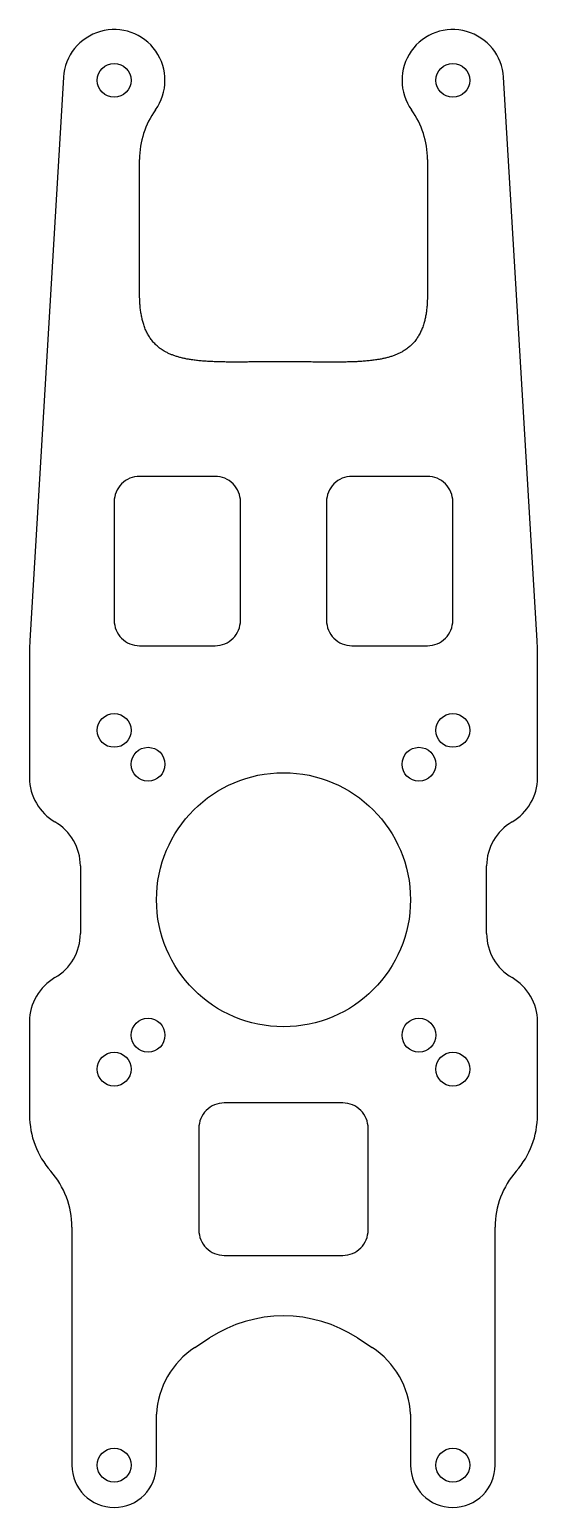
# Model space of a CAD drawing. Header units: millimetres. Extents: x -15 to 15, y -35.9 to 51.4.
import ezdxf

# ---------------------------------------------------------------- set-up
doc = ezdxf.new("R2010")
doc.units = ezdxf.units.MM
doc.layers.get('0').update_dxf_attribs({"linetype": 'CONTINUOUS'})

msp = doc.modelspace()

# ---------------------------------------------------------------- linework, layer by layer
for p, q in [((-12.995, 48.564), (-14.982, 15.298)), ((14.982, 15.298), (12.995, 48.564)), ((-8.5, 35.765), (-8.5, 43.721)), ((8.5, 43.721), (8.5, 35.765)), ((-15, 14.702), (-15, 7.196)), ((15, 7.196), (15, 14.702)), ((-12, 2), (-12, -2)), ((12, -2), (12, 2)), ((-15, -7.196), (-15, -12.716)), ((15, -12.716), (15, -7.196)), ((-12.5, -19.33), (-12.5, -33.385)), ((12.5, -33.385), (12.5, -19.33)), ((-5.239, -26.444), (-4.373, -25.879)), ((4.373, -25.879), (5.239, -26.444)), ((-7.5, -33.385), (-7.5, -30.385)), ((7.5, -30.385), (7.5, -33.385))]:
    msp.add_line(p, q)
for points in [[(-2.542, 16.5), (-2.542, 23.5, 0.414214), (-4.042, 25), (-8.5, 25, 0.414214), (-10, 23.5), (-10, 16.5, 0.414214), (-8.5, 15), (-4.042, 15, 0.414214)], [(10, 16.5), (10, 23.5, 0.414214), (8.5, 25), (4.042, 25, 0.414214), (2.542, 23.5), (2.542, 16.5, 0.414214), (4.042, 15), (8.5, 15, 0.414214)], [(5, -19.5), (5, -13.5, 0.414214), (3.5, -12), (-3.5, -12, 0.414214), (-5, -13.5), (-5, -19.5, 0.414214), (-3.5, -21), (3.5, -21, 0.414214)]]:
    msp.add_lwpolyline(points, format="xyb", close=True)
for centre, radius in [((-10, 48.385), 1), ((10, 48.385), 1), ((-10, 10), 1), ((10, 10), 1), ((-8, 8), 1), ((8, 8), 1), ((0, 0), 7.5), ((-8, -8), 1), ((8, -8), 1), ((-10, -10), 1), ((10, -10), 1), ((-10, -33.385), 1), ((10, -33.385), 1)]:
    msp.add_circle(centre, radius)
for centre, radius, start, end in [((-10, 48.385), 3, -35.65909, 176.5808), ((10, 48.385), 3, 3.4192, 215.65909), ((-3.5, 43.721), 5, 144.34091, 180), ((3.5, 43.721), 5, 0, 35.65909), ((-5, 14.702), 10, 176.5808, 180), ((5, 14.702), 10, 0, 3.4192), ((-12, 7.196), 3, 180, 240), ((12, 7.196), 3, -60, 0), ((-15, 2), 3, 0, 60), ((15, 2), 3, 120, 180), ((-15, -2), 3, -60, 0), ((15, -2), 3, 180, 240), ((-12, -7.196), 3, 120, 180), ((12, -7.196), 3, 0, 60), ((-10, -12.716), 5, 180, 221.40962), ((10, -12.716), 5, 318.59038, 360), ((-17.5, -19.33), 5, 0, 41.40962), ((17.5, -19.33), 5, 138.59038, 180), ((0, -32.577), 8, 56.85999, 123.14001), ((-2.506, -30.631), 5, 123.14001, 177.17984), ((2.506, -30.631), 5, 2.82016, 56.85999), ((-10, -33.385), 2.5, -180, 0), ((10, -33.385), 2.5, 180, 360)]:
    msp.add_arc(centre, radius, start, end)
msp.add_open_spline([(8.5, 35.765), (8.504, 35.191), (8.423, 34.164), (8.038, 32.989), (7.024, 32.086), (5.078, 31.724), (2.658, 31.734), (-0.001, 31.789), (-2.656, 31.739), (-5.066, 31.732), (-7.004, 32.096), (-8.018, 32.997), (-8.41, 34.169), (-8.499, 35.193), (-8.5, 35.765)], degree=5)

doc.saveas('drawing.dxf')
